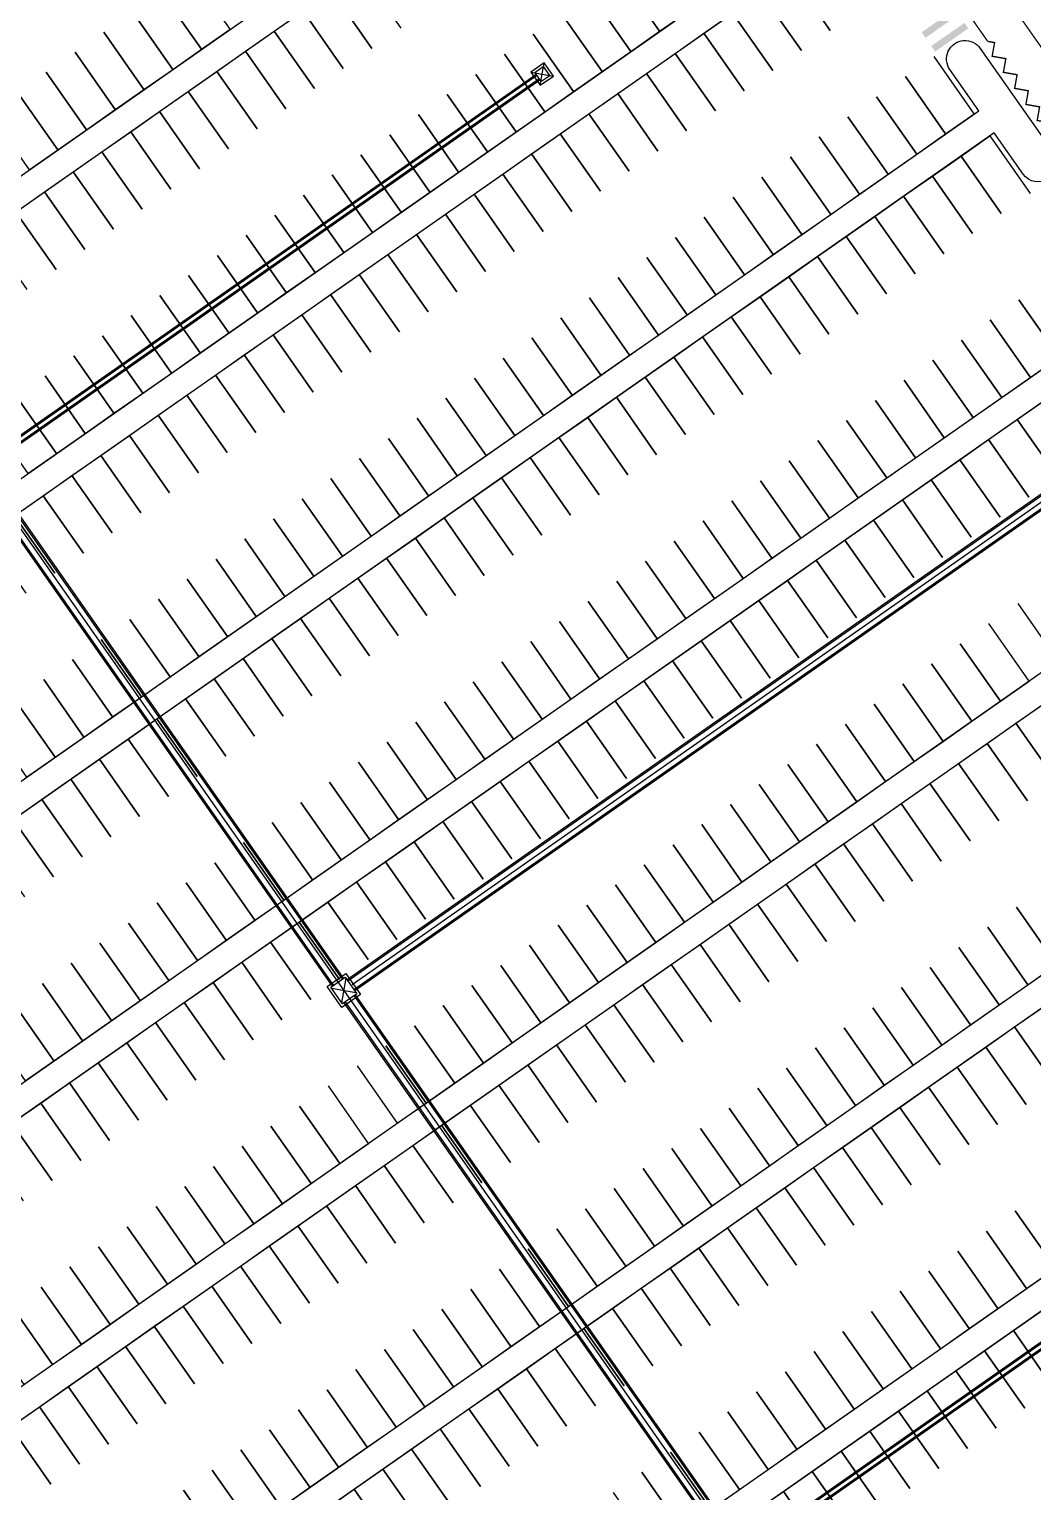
# Model space of a CAD drawing. Header units: millimetres. Extents: x 152904052 to 153933663, y 538271515 to 539240469.
# Drawn here: x 153315721 to 153390130, y 538803858 to 538912353 of the extents above; entities that cross this region are included whole.
import ezdxf

# ---------------------------------------------------------------- set-up
doc = ezdxf.new("R2010")
doc.units = ezdxf.units.MM
doc.layers.add('SCHM', color=9, linetype='Continuous')

msp = doc.modelspace()

# ---------------------------------------------------------------- linework, layer by layer
at = {"layer": 'SCHM'}
for p, q in [((153312329.6, 538880328), (153353287.2, 538909006.9)), ((153352922.6, 538909178.8), (153354593.9, 538908884.1)), ((153352922.6, 538909178.8), (153354593.9, 538908884.1)), ((153353610.9, 538908195.9), (153353905.6, 538909867.1)), ((153353610.9, 538908195.9), (153353905.6, 538909867.1)), ((153312616.4, 538879918.5), (153353574, 538908597.3)), ((153368826.9, 538799641.6), (153409784.5, 538828320.4)), ((153369113.7, 538799232), (153410071.3, 538827910.8))]:
    msp.add_line(p, q, dxfattribs=at)
at = {"layer": 'SCHM', "ltscale": 10}
for p, q in [((153312387, 538880246.1), (153353344.6, 538908924.9)), ((153312559, 538880000.4), (153353516.6, 538908679.2)), ((153368884.2, 538799559.6), (153409841.8, 538828238.5)), ((153369056.3, 538799313.9), (153410013.9, 538827992.7))]:
    msp.add_line(p, q, dxfattribs=at)
at = {"layer": 'SCHM', "ltscale": 0.3, "const_width": 100}
msp.add_lwpolyline([(153452850.5, 538806653.6, 0.41421356), (153455060.6, 538819188.2), (153367418.2, 538944354.6)], format="xyb", dxfattribs=at)
at = {"layer": 'SCHM', "ltscale": 0.0008}
for points in [[(153366166.1, 538934810.4), (153252959.3, 538855542.1), (153255095.8, 538852490.8, -0.43119505), (153254820.8, 538850617), (153253420.1, 538849636.2, -0.51048623), (153251124, 538850430.8, 0.10668087), (153246674.4, 538858456.7, -0.44618364), (153246853.5, 538859934.3), (153247760.5, 538860569.4, -0.41421356), (153249675.5, 538860231.8), (153251812.1, 538857180.4), (153365018.9, 538936448.7)], [(153251388.3, 538827791.3, -0.14256041), (153251709.2, 538840002.3, -0.16406053), (153253035.4, 538841803.3), (153254053.5, 538842516.2, -0.41467374), (153255969.7, 538842176.8), (153258106.3, 538839125.4), (153375572.7, 538921376.3), (153373436.1, 538924427.6, -1), (153375688.8, 538926005), (153381109.1, 538918264, -1), (153378856.4, 538916686.6), (153376719.9, 538919738), (153252864.1, 538833013.2), (153255000.7, 538829961.9, -0.41467374), (153254664.2, 538828045.1), (153253453, 538827197, -0.55761755), (153251304.2, 538828122, 0.55761755)]]:
    msp.add_lwpolyline(points, format="xyb", dxfattribs=at)
at = {"layer": 'SCHM', "ltscale": 0.05, "const_width": 100}
msp.add_lwpolyline([(153386799.6, 538911444.7), (153381661.5, 538918772.9)], dxfattribs=at)
at = {"layer": 'SCHM'}
for points in [[(153359483.7, 538916458.7), (153362466.3, 538912199.1), (153364596.1, 538913690.4), (153361613.5, 538917950)], [(153375115.2, 538912266.4), (153372132.6, 538916526), (153374262.4, 538918017.3), (153377245, 538913757.7)], [(153325502.1, 538915126.8), (153328484.7, 538910867.2), (153330614.5, 538912358.5), (153327631.9, 538916618.1)], [(153341133.7, 538910934.5), (153338151.1, 538915194.1), (153340280.9, 538916685.4), (153343263.5, 538912425.8)], [(153372985.4, 538910775.1), (153370002.8, 538915034.7), (153372132.6, 538916526), (153375115.2, 538912266.4)], [(153357353.9, 538914967.4), (153360336.5, 538910707.8), (153362466.3, 538912199.1), (153359483.7, 538916458.7)], [(153323372.3, 538913635.5), (153326354.9, 538909375.9), (153328484.7, 538910867.2), (153325502.1, 538915126.8)], [(153339003.9, 538909443.2), (153336021.3, 538913702.8), (153338151.1, 538915194.1), (153341133.7, 538910934.5)], [(153355224.1, 538913476.1), (153358206.7, 538909216.5), (153360336.5, 538910707.8), (153357353.9, 538914967.4)], [(153370855.6, 538909283.8), (153367873, 538913543.4), (153370002.8, 538915034.7), (153372985.4, 538910775.1)], [(153321242.5, 538912144.2), (153324225.1, 538907884.6), (153326354.9, 538909375.9), (153323372.3, 538913635.5)], [(153336874.1, 538907951.9), (153333891.5, 538912211.5), (153336021.3, 538913702.8), (153339003.9, 538909443.2)], [(153353094.3, 538911984.8), (153356076.9, 538907725.2), (153358206.7, 538909216.5), (153355224.1, 538913476.1)], [(153368725.8, 538907792.5), (153365743.2, 538912052.1), (153367873, 538913543.4), (153370855.6, 538909283.8)], [(153319112.7, 538910652.9), (153322095.3, 538906393.3), (153324225.1, 538907884.6), (153321242.5, 538912144.2)], [(153334744.3, 538906460.6), (153331761.7, 538910720.2), (153333891.5, 538912211.5), (153336874.1, 538907951.9)], [(153350964.5, 538910493.5), (153353947.1, 538906233.9), (153356076.9, 538907725.2), (153353094.3, 538911984.8)], [(153366596, 538906301.2), (153363613.4, 538910560.8), (153365743.2, 538912052.1), (153368725.8, 538907792.5)], [(153316983, 538909161.6), (153319965.5, 538904902), (153322095.3, 538906393.3), (153319112.7, 538910652.9)], [(153332614.5, 538904969.3), (153329631.9, 538909228.9), (153331761.7, 538910720.2), (153334744.3, 538906460.6)], [(153348834.7, 538909002.2), (153351817.3, 538904742.6), (153353947.1, 538906233.9), (153350964.5, 538910493.5)], [(153364466.2, 538904809.9), (153361483.6, 538909069.5), (153363613.4, 538910560.8), (153366596, 538906301.2)], [(153380686.5, 538908842.8), (153383669.1, 538904583.2), (153385798.9, 538906074.5), (153382816.3, 538910334)], [(153314853.2, 538907670.3), (153317835.8, 538903410.7), (153319965.5, 538904902), (153316983, 538909161.6)], [(153330484.7, 538903478), (153327502.1, 538907737.6), (153329631.9, 538909228.9), (153332614.5, 538904969.3)], [(153346704.9, 538907510.9), (153349687.5, 538903251.3), (153351817.3, 538904742.6), (153348834.7, 538909002.2)], [(153362336.4, 538903318.6), (153359353.8, 538907578.2), (153361483.6, 538909069.5), (153364466.2, 538904809.9)], [(153378556.7, 538907351.5), (153381539.3, 538903091.9), (153383669.1, 538904583.2), (153380686.5, 538908842.8)], [(153312723.4, 538906179), (153315706, 538901919.4), (153317835.8, 538903410.7), (153314853.2, 538907670.3)], [(153328354.9, 538901986.7), (153325372.3, 538906246.3), (153327502.1, 538907737.6), (153330484.7, 538903478)], [(153344575.1, 538906019.6), (153347557.7, 538901760), (153349687.5, 538903251.3), (153346704.9, 538907510.9)], [(153360206.7, 538901827.3), (153357224.1, 538906086.9), (153359353.8, 538907578.2), (153362336.4, 538903318.6)], [(153376426.9, 538905860.2), (153379409.5, 538901600.6), (153381539.3, 538903091.9), (153378556.7, 538907351.5)], [(153326225.1, 538900495.4), (153323242.5, 538904755), (153325372.3, 538906246.3), (153328354.9, 538901986.7)], [(153342445.3, 538904528.3), (153345427.9, 538900268.7), (153347557.7, 538901760), (153344575.1, 538906019.6)], [(153358076.9, 538900336), (153355094.3, 538904595.6), (153357224.1, 538906086.9), (153360206.7, 538901827.3)], [(153374297.1, 538904368.9), (153377279.7, 538900109.3), (153379409.5, 538901600.6), (153376426.9, 538905860.2)], [(153324095.3, 538899004.1), (153321112.7, 538903263.7), (153323242.5, 538904755), (153326225.1, 538900495.4)], [(153340315.5, 538903037), (153343298.1, 538898777.4), (153345427.9, 538900268.7), (153342445.3, 538904528.3)], [(153355947.1, 538898844.7), (153352964.5, 538903104.3), (153355094.3, 538904595.6), (153358076.9, 538900336)], [(153372167.3, 538902877.6), (153375149.9, 538898618), (153377279.7, 538900109.3), (153374297.1, 538904368.9)], [(153387798.8, 538898685.3), (153384816.2, 538902944.9), (153386946, 538904436.2), (153389928.6, 538900176.6)], [(153321965.5, 538897512.8), (153318982.9, 538901772.4), (153321112.7, 538903263.7), (153324095.3, 538899004.1)], [(153338185.7, 538901545.7), (153341168.3, 538897286.1), (153343298.1, 538898777.4), (153340315.5, 538903037)], [(153353817.3, 538897353.4), (153350834.7, 538901613), (153352964.5, 538903104.3), (153355947.1, 538898844.7)], [(153370037.5, 538901386.3), (153373020.1, 538897126.7), (153375149.9, 538898618), (153372167.3, 538902877.6)], [(153385669, 538897194), (153382686.4, 538901453.6), (153384816.2, 538902944.9), (153387798.8, 538898685.3)], [(153319835.7, 538896021.5), (153316853.1, 538900281.1), (153318982.9, 538901772.4), (153321965.5, 538897512.8)], [(153336055.9, 538900054.4), (153339038.5, 538895794.8), (153341168.3, 538897286.1), (153338185.7, 538901545.7)], [(153351687.5, 538895862.1), (153348704.9, 538900121.7), (153350834.7, 538901613), (153353817.3, 538897353.4)], [(153367907.7, 538899895), (153370890.3, 538895635.4), (153373020.1, 538897126.7), (153370037.5, 538901386.3)], [(153383539.2, 538895702.7), (153380556.6, 538899962.3), (153382686.4, 538901453.6), (153385669, 538897194)], [(153317705.9, 538894530.2), (153314723.3, 538898789.8), (153316853.1, 538900281.1), (153319835.7, 538896021.5)], [(153333926.1, 538898563.1), (153336908.7, 538894303.5), (153339038.5, 538895794.8), (153336055.9, 538900054.4)], [(153349557.7, 538894370.8), (153346575.1, 538898630.4), (153348704.9, 538900121.7), (153351687.5, 538895862.1)], [(153365777.9, 538898403.7), (153368760.5, 538894144.1), (153370890.3, 538895635.4), (153367907.7, 538899895)], [(153381409.4, 538894211.4), (153378426.8, 538898471), (153380556.6, 538899962.3), (153383539.2, 538895702.7)], [(153315576.1, 538893038.9), (153312593.5, 538897298.5), (153314723.3, 538898789.8), (153317705.9, 538894530.2)], [(153331796.3, 538897071.8), (153334778.9, 538892812.2), (153336908.7, 538894303.5), (153333926.1, 538898563.1)], [(153347427.9, 538892879.5), (153344445.3, 538897139.1), (153346575.1, 538898630.4), (153349557.7, 538894370.8)], [(153363648.1, 538896912.4), (153366630.7, 538892652.8), (153368760.5, 538894144.1), (153365777.9, 538898403.7)], [(153379279.6, 538892720.1), (153376297, 538896979.7), (153378426.8, 538898471), (153381409.4, 538894211.4)], [(153329666.6, 538895580.5), (153332649.2, 538891320.9), (153334778.9, 538892812.2), (153331796.3, 538897071.8)], [(153345298.1, 538891388.2), (153342315.5, 538895647.8), (153344445.3, 538897139.1), (153347427.9, 538892879.5)], [(153377149.8, 538891228.8), (153374167.2, 538895488.4), (153376297, 538896979.7), (153379279.6, 538892720.1)], [(153417914.9, 538896883.3), (153339287.7, 538841827.9)], [(153418488.5, 538896064.1), (153339861.3, 538841008.7)], [(153361518.3, 538895421.1), (153364500.9, 538891161.5), (153366630.7, 538892652.8), (153363648.1, 538896912.4)], [(153327536.8, 538894089.2), (153330519.4, 538889829.6), (153332649.2, 538891320.9), (153329666.6, 538895580.5)], [(153343168.3, 538889896.9), (153340185.7, 538894156.5), (153342315.5, 538895647.8), (153345298.1, 538891388.2)], [(153359388.5, 538893929.8), (153362371.1, 538889670.2), (153364500.9, 538891161.5), (153361518.3, 538895421.1)], [(153375020, 538889737.5), (153372037.5, 538893997.1), (153374167.2, 538895488.4), (153377149.8, 538891228.8)], [(153325407, 538892597.9), (153328389.6, 538888338.3), (153330519.4, 538889829.6), (153327536.8, 538894089.2)], [(153341038.5, 538888405.6), (153338055.9, 538892665.2), (153340185.7, 538894156.5), (153343168.3, 538889896.9)], [(153357258.7, 538892438.5), (153360241.3, 538888178.9), (153362371.1, 538889670.2), (153359388.5, 538893929.8)], [(153372890.3, 538888246.2), (153369907.7, 538892505.8), (153372037.5, 538893997.1), (153375020, 538889737.5)], [(153389110.5, 538892279.1), (153392093.1, 538888019.5), (153394222.9, 538889510.8), (153391240.3, 538893770.4)], [(153323277.2, 538891106.6), (153326259.8, 538886847), (153328389.6, 538888338.3), (153325407, 538892597.9)], [(153338908.7, 538886914.3), (153335926.1, 538891173.9), (153338055.9, 538892665.2), (153341038.5, 538888405.6)], [(153355128.9, 538890947.2), (153358111.5, 538886687.6), (153360241.3, 538888178.9), (153357258.7, 538892438.5)], [(153370760.5, 538886754.9), (153367777.9, 538891014.5), (153369907.7, 538892505.8), (153372890.3, 538888246.2)], [(153386980.7, 538890787.8), (153389963.3, 538886528.2), (153392093.1, 538888019.5), (153389110.5, 538892279.1)], [(153321147.4, 538889615.3), (153324130, 538885355.7), (153326259.8, 538886847), (153323277.2, 538891106.6)], [(153336778.9, 538885423), (153333796.3, 538889682.6), (153335926.1, 538891173.9), (153338908.7, 538886914.3)], [(153352999.1, 538889455.9), (153355981.7, 538885196.3), (153358111.5, 538886687.6), (153355128.9, 538890947.2)], [(153368630.7, 538885263.6), (153365648.1, 538889523.2), (153367777.9, 538891014.5), (153370760.5, 538886754.9)], [(153384850.9, 538889296.5), (153387833.5, 538885036.9), (153389963.3, 538886528.2), (153386980.7, 538890787.8)], [(153319017.6, 538888124), (153322000.2, 538883864.4), (153324130, 538885355.7), (153321147.4, 538889615.3)], [(153334649.1, 538883931.7), (153331666.5, 538888191.3), (153333796.3, 538889682.6), (153336778.9, 538885423)], [(153350869.3, 538887964.6), (153353851.9, 538883705), (153355981.7, 538885196.3), (153352999.1, 538889455.9)], [(153366500.9, 538883772.3), (153363518.3, 538888031.9), (153365648.1, 538889523.2), (153368630.7, 538885263.6)], [(153382721.1, 538887805.2), (153385703.7, 538883545.6), (153387833.5, 538885036.9), (153384850.9, 538889296.5)], [(153316887.8, 538886632.7), (153319870.4, 538882373.1), (153322000.2, 538883864.4), (153319017.6, 538888124)], [(153332519.3, 538882440.4), (153329536.7, 538886700), (153331666.5, 538888191.3), (153334649.1, 538883931.7)], [(153348739.5, 538886473.3), (153351722.1, 538882213.7), (153353851.9, 538883705), (153350869.3, 538887964.6)], [(153364371.1, 538882281), (153361388.5, 538886540.6), (153363518.3, 538888031.9), (153366500.9, 538883772.3)], [(153380591.3, 538886313.9), (153383573.9, 538882054.3), (153385703.7, 538883545.6), (153382721.1, 538887805.2)], [(153314758, 538885141.4), (153317740.6, 538880881.8), (153319870.4, 538882373.1), (153316887.8, 538886632.7)], [(153330389.5, 538880949.1), (153327406.9, 538885208.7), (153329536.7, 538886700), (153332519.3, 538882440.4)], [(153346609.7, 538884982), (153349592.3, 538880722.4), (153351722.1, 538882213.7), (153348739.5, 538886473.3)], [(153362241.3, 538880789.7), (153359258.7, 538885049.3), (153361388.5, 538886540.6), (153364371.1, 538882281)], [(153378461.5, 538884822.6), (153381444.1, 538880563), (153383573.9, 538882054.3), (153380591.3, 538886313.9)], [(153312628.2, 538883650.1), (153315610.8, 538879390.5), (153317740.6, 538880881.8), (153314758, 538885141.4)], [(153328259.7, 538879457.8), (153325277.1, 538883717.4), (153327406.9, 538885208.7), (153330389.5, 538880949.1)], [(153360111.5, 538879298.4), (153357128.9, 538883558), (153359258.7, 538885049.3), (153362241.3, 538880789.7)], [(153344480, 538883490.7), (153347462.5, 538879231.1), (153349592.3, 538880722.4), (153346609.7, 538884982)], [(153376331.7, 538883331.3), (153379314.3, 538879071.7), (153381444.1, 538880563), (153378461.5, 538884822.6)], [(153391963.2, 538879139), (153388980.6, 538883398.6), (153391110.4, 538884889.9), (153394093, 538880630.3)], [(153326129.9, 538877966.5), (153323147.3, 538882226.1), (153325277.1, 538883717.4), (153328259.7, 538879457.8)], [(153342350.2, 538881999.4), (153345332.8, 538877739.8), (153347462.5, 538879231.1), (153344480, 538883490.7)], [(153357981.7, 538877807.1), (153354999.1, 538882066.7), (153357128.9, 538883558), (153360111.5, 538879298.4)], [(153374201.9, 538881840), (153377184.5, 538877580.4), (153379314.3, 538879071.7), (153376331.7, 538883331.3)], [(153389833.4, 538877647.7), (153386850.8, 538881907.3), (153388980.6, 538883398.6), (153391963.2, 538879139)], [(153324000.1, 538876475.2), (153321017.5, 538880734.8), (153323147.3, 538882226.1), (153326129.9, 538877966.5)], [(153340220.4, 538880508.1), (153343203, 538876248.5), (153345332.8, 538877739.8), (153342350.2, 538881999.4)], [(153355851.9, 538876315.8), (153352869.3, 538880575.4), (153354999.1, 538882066.7), (153357981.7, 538877807.1)], [(153372072.1, 538880348.7), (153375054.7, 538876089.1), (153377184.5, 538877580.4), (153374201.9, 538881840)], [(153387703.6, 538876156.4), (153384721.1, 538880416), (153386850.8, 538881907.3), (153389833.4, 538877647.7)], [(153321870.3, 538874983.9), (153318887.7, 538879243.5), (153321017.5, 538880734.8), (153324000.1, 538876475.2)], [(153339029.6, 538841952.4), (153312645.1, 538879633.4)], [(153338090.6, 538879016.8), (153341073.2, 538874757.2), (153343203, 538876248.5), (153340220.4, 538880508.1)], [(153353722.1, 538874824.5), (153350739.5, 538879084.1), (153352869.3, 538880575.4), (153355851.9, 538876315.8)], [(153369942.3, 538878857.4), (153372924.9, 538874597.8), (153375054.7, 538876089.1), (153372072.1, 538880348.7)], [(153385573.9, 538874665.1), (153382591.3, 538878924.7), (153384721.1, 538880416), (153387703.6, 538876156.4)], [(153338194.1, 538841367.3), (153311809.6, 538879048.3)], [(153319740.5, 538873492.6), (153316757.9, 538877752.2), (153318887.7, 538879243.5), (153321870.3, 538874983.9)], [(153335960.8, 538877525.5), (153338943.4, 538873265.9), (153341073.2, 538874757.2), (153338090.6, 538879016.8)], [(153351592.3, 538873333.2), (153348609.7, 538877592.8), (153350739.5, 538879084.1), (153353722.1, 538874824.5)], [(153367812.5, 538877366.1), (153370795.1, 538873106.5), (153372924.9, 538874597.8), (153369942.3, 538878857.4)], [(153383444.1, 538873173.8), (153380461.5, 538877433.4), (153382591.3, 538878924.7), (153385573.9, 538874665.1)], [(153317610.7, 538872001.3), (153314628.1, 538876260.9), (153316757.9, 538877752.2), (153319740.5, 538873492.6)], [(153333831, 538876034.2), (153336813.6, 538871774.6), (153338943.4, 538873265.9), (153335960.8, 538877525.5)], [(153349462.5, 538871841.9), (153346479.9, 538876101.5), (153348609.7, 538877592.8), (153351592.3, 538873333.2)], [(153381314.3, 538871682.5), (153378331.7, 538875942.1), (153380461.5, 538877433.4), (153383444.1, 538873173.8)], [(153365682.7, 538875874.8), (153368665.3, 538871615.2), (153370795.1, 538873106.5), (153367812.5, 538877366.1)], [(153315480.9, 538870510), (153312498.4, 538874769.6), (153314628.1, 538876260.9), (153317610.7, 538872001.3)], [(153331701.2, 538874542.9), (153334683.8, 538870283.3), (153336813.6, 538871774.6), (153333831, 538876034.2)], [(153347332.7, 538870350.6), (153344350.1, 538874610.2), (153346479.9, 538876101.5), (153349462.5, 538871841.9)], [(153363552.9, 538874383.5), (153366535.5, 538870123.9), (153368665.3, 538871615.2), (153365682.7, 538875874.8)], [(153379184.5, 538870191.2), (153376201.9, 538874450.8), (153378331.7, 538875942.1), (153381314.3, 538871682.5)], [(153329571.4, 538873051.6), (153332554, 538868792), (153334683.8, 538870283.3), (153331701.2, 538874542.9)], [(153345202.9, 538868859.3), (153342220.3, 538873118.9), (153344350.1, 538874610.2), (153347332.7, 538870350.6)], [(153361423.1, 538872892.2), (153364405.7, 538868632.6), (153366535.5, 538870123.9), (153363552.9, 538874383.5)], [(153377054.7, 538868699.9), (153374072.1, 538872959.5), (153376201.9, 538874450.8), (153379184.5, 538870191.2)], [(153343073.1, 538867368), (153340090.5, 538871627.6), (153342220.3, 538873118.9), (153345202.9, 538868859.3)], [(153327441.6, 538871560.3), (153330424.2, 538867300.7), (153332554, 538868792), (153329571.4, 538873051.6)], [(153359293.3, 538871400.9), (153362275.9, 538867141.3), (153364405.7, 538868632.6), (153361423.1, 538872892.2)], [(153374924.9, 538867208.6), (153371942.3, 538871468.2), (153374072.1, 538872959.5), (153377054.7, 538868699.9)], [(153325311.8, 538870069), (153328294.4, 538865809.4), (153330424.2, 538867300.7), (153327441.6, 538871560.3)], [(153340943.3, 538865876.7), (153337960.7, 538870136.3), (153340090.5, 538871627.6), (153343073.1, 538867368)], [(153357163.6, 538869909.6), (153360146.2, 538865650), (153362275.9, 538867141.3), (153359293.3, 538871400.9)], [(153372795.1, 538865717.3), (153369812.5, 538869976.9), (153371942.3, 538871468.2), (153374924.9, 538867208.6)], [(153389015.3, 538869750.2), (153391997.9, 538865490.6), (153394127.7, 538866981.9), (153391145.1, 538871241.5)], [(153323182, 538868577.7), (153326164.6, 538864318.1), (153328294.4, 538865809.4), (153325311.8, 538870069)], [(153338813.5, 538864385.4), (153335830.9, 538868645), (153337960.7, 538870136.3), (153340943.3, 538865876.7)], [(153355033.8, 538868418.3), (153358016.4, 538864158.7), (153360146.2, 538865650), (153357163.6, 538869909.6)], [(153370665.3, 538864226), (153367682.7, 538868485.6), (153369812.5, 538869976.9), (153372795.1, 538865717.3)], [(153321052.2, 538867086.4), (153324034.8, 538862826.8), (153326164.6, 538864318.1), (153323182, 538868577.7)], [(153336683.7, 538862894.1), (153333701.1, 538867153.7), (153335830.9, 538868645), (153338813.5, 538864385.4)], [(153352904, 538866927), (153355886.6, 538862667.4), (153358016.4, 538864158.7), (153355033.8, 538868418.3)], [(153368535.5, 538862734.7), (153365552.9, 538866994.3), (153367682.7, 538868485.6), (153370665.3, 538864226)], [(153384755.7, 538866767.6), (153387738.3, 538862508), (153389868.1, 538863999.3), (153386885.5, 538868258.9)], [(153318922.4, 538865595.1), (153321905, 538861335.5), (153324034.8, 538862826.8), (153321052.2, 538867086.4)], [(153334553.9, 538861402.8), (153331571.3, 538865662.4), (153333701.1, 538867153.7), (153336683.7, 538862894.1)], [(153350774.2, 538865435.7), (153353756.8, 538861176.1), (153355886.6, 538862667.4), (153352904, 538866927)], [(153366405.7, 538861243.4), (153363423.1, 538865503), (153365552.9, 538866994.3), (153368535.5, 538862734.7)], [(153382625.9, 538865276.3), (153385608.5, 538861016.7), (153387738.3, 538862508), (153384755.7, 538866767.6)], [(153316792.6, 538864103.8), (153319775.2, 538859844.2), (153321905, 538861335.5), (153318922.4, 538865595.1)], [(153332424.1, 538859911.5), (153329441.5, 538864171.1), (153331571.3, 538865662.4), (153334553.9, 538861402.8)], [(153364275.9, 538859752.1), (153361293.3, 538864011.7), (153363423.1, 538865503), (153366405.7, 538861243.4)], [(153348644.4, 538863944.4), (153351627, 538859684.8), (153353756.8, 538861176.1), (153350774.2, 538865435.7)], [(153380496.1, 538863785), (153383478.7, 538859525.4), (153385608.5, 538861016.7), (153382625.9, 538865276.3)], [(153314662.8, 538862612.5), (153317645.4, 538858352.9), (153319775.2, 538859844.2), (153316792.6, 538864103.8)], [(153330294.3, 538858420.2), (153327311.7, 538862679.8), (153329441.5, 538864171.1), (153332424.1, 538859911.5)], [(153346514.6, 538862453.1), (153349497.2, 538858193.5), (153351627, 538859684.8), (153348644.4, 538863944.4)], [(153362146.1, 538858260.8), (153359163.5, 538862520.4), (153361293.3, 538864011.7), (153364275.9, 538859752.1)], [(153378366.3, 538862293.7), (153381348.9, 538858034.1), (153383478.7, 538859525.4), (153380496.1, 538863785)], [(153312533, 538861121.2), (153315515.6, 538856861.6), (153317645.4, 538858352.9), (153314662.8, 538862612.5)], [(153328164.6, 538856928.9), (153325182, 538861188.5), (153327311.7, 538862679.8), (153330294.3, 538858420.2)], [(153344384.8, 538860961.8), (153347367.4, 538856702.2), (153349497.2, 538858193.5), (153346514.6, 538862453.1)], [(153360016.3, 538856769.5), (153357033.7, 538861029.1), (153359163.5, 538862520.4), (153362146.1, 538858260.8)], [(153376236.5, 538860802.4), (153379219.1, 538856542.8), (153381348.9, 538858034.1), (153378366.3, 538862293.7)], [(153391868.1, 538856610.1), (153388885.5, 538860869.7), (153391015.3, 538862361), (153393997.9, 538858101.4)], [(153326034.8, 538855437.6), (153323052.2, 538859697.2), (153325182, 538861188.5), (153328164.6, 538856928.9)], [(153342255, 538859470.5), (153345237.6, 538855210.9), (153347367.4, 538856702.2), (153344384.8, 538860961.8)], [(153357886.5, 538855278.2), (153354903.9, 538859537.8), (153357033.7, 538861029.1), (153360016.3, 538856769.5)], [(153374106.7, 538859311.1), (153377089.3, 538855051.5), (153379219.1, 538856542.8), (153376236.5, 538860802.4)], [(153389738.3, 538855118.8), (153386755.7, 538859378.4), (153388885.5, 538860869.7), (153391868.1, 538856610.1)], [(153323905, 538853946.3), (153320922.4, 538858205.9), (153323052.2, 538859697.2), (153326034.8, 538855437.6)], [(153340125.2, 538857979.2), (153343107.8, 538853719.6), (153345237.6, 538855210.9), (153342255, 538859470.5)], [(153355756.7, 538853786.9), (153352774.1, 538858046.5), (153354903.9, 538859537.8), (153357886.5, 538855278.2)], [(153371977, 538857819.8), (153374959.5, 538853560.2), (153377089.3, 538855051.5), (153374106.7, 538859311.1)], [(153387608.5, 538853627.5), (153384625.9, 538857887.1), (153386755.7, 538859378.4), (153389738.3, 538855118.8)], [(153321775.2, 538852455), (153318792.6, 538856714.6), (153320922.4, 538858205.9), (153323905, 538853946.3)], [(153337995.4, 538856487.9), (153340978, 538852228.3), (153343107.8, 538853719.6), (153340125.2, 538857979.2)], [(153353626.9, 538852295.6), (153350644.3, 538856555.2), (153352774.1, 538858046.5), (153355756.7, 538853786.9)], [(153385478.7, 538852136.2), (153382496.1, 538856395.8), (153384625.9, 538857887.1), (153387608.5, 538853627.5)], [(153369847.2, 538856328.5), (153372829.8, 538852068.9), (153374959.5, 538853560.2), (153371977, 538857819.8)], [(153319645.4, 538850963.7), (153316662.8, 538855223.3), (153318792.6, 538856714.6), (153321775.2, 538852455)], [(153335865.6, 538854996.6), (153338848.2, 538850737), (153340978, 538852228.3), (153337995.4, 538856487.9)], [(153351497.1, 538850804.3), (153348514.5, 538855063.9), (153350644.3, 538856555.2), (153353626.9, 538852295.6)], [(153367717.4, 538854837.2), (153370700, 538850577.6), (153372829.8, 538852068.9), (153369847.2, 538856328.5)], [(153383348.9, 538850644.9), (153380366.3, 538854904.5), (153382496.1, 538856395.8), (153385478.7, 538852136.2)], [(153317515.6, 538849472.4), (153314533, 538853732), (153316662.8, 538855223.3), (153319645.4, 538850963.7)], [(153333735.8, 538853505.3), (153336718.4, 538849245.7), (153338848.2, 538850737), (153335865.6, 538854996.6)], [(153349367.3, 538849313), (153346384.7, 538853572.6), (153348514.5, 538855063.9), (153351497.1, 538850804.3)], [(153365587.6, 538853345.9), (153368570.2, 538849086.3), (153370700, 538850577.6), (153367717.4, 538854837.2)], [(153381219.1, 538849153.6), (153378236.5, 538853413.2), (153380366.3, 538854904.5), (153383348.9, 538850644.9)], [(153315385.8, 538847981.1), (153312403.2, 538852240.7), (153314533, 538853732), (153317515.6, 538849472.4)], [(153347237.5, 538847821.7), (153344254.9, 538852081.3), (153346384.7, 538853572.6), (153349367.3, 538849313)], [(153331606, 538852014), (153334588.6, 538847754.4), (153336718.4, 538849245.7), (153333735.8, 538853505.3)], [(153363457.8, 538851854.6), (153366440.4, 538847595), (153368570.2, 538849086.3), (153365587.6, 538853345.9)], [(153379089.3, 538847662.3), (153376106.7, 538851921.9), (153378236.5, 538853413.2), (153381219.1, 538849153.6)], [(153329476.2, 538850522.7), (153332458.8, 538846263.1), (153334588.6, 538847754.4), (153331606, 538852014)], [(153345107.7, 538846330.4), (153342125.1, 538850590), (153344254.9, 538852081.3), (153347237.5, 538847821.7)], [(153361328, 538850363.3), (153364310.6, 538846103.7), (153366440.4, 538847595), (153363457.8, 538851854.6)], [(153376959.5, 538846171), (153373976.9, 538850430.6), (153376106.7, 538851921.9), (153379089.3, 538847662.3)], [(153327346.4, 538849031.4), (153330329, 538844771.8), (153332458.8, 538846263.1), (153329476.2, 538850522.7)], [(153342977.9, 538844839.1), (153339995.4, 538849098.7), (153342125.1, 538850590), (153345107.7, 538846330.4)], [(153359198.2, 538848872), (153362180.8, 538844612.4), (153364310.6, 538846103.7), (153361328, 538850363.3)], [(153374829.7, 538844679.7), (153371847.1, 538848939.3), (153373976.9, 538850430.6), (153376959.5, 538846171)], [(153325216.6, 538847540.1), (153328199.2, 538843280.5), (153330329, 538844771.8), (153327346.4, 538849031.4)], [(153340848.2, 538843347.8), (153337865.6, 538847607.4), (153339995.4, 538849098.7), (153342977.9, 538844839.1)], [(153357068.4, 538847380.7), (153360051, 538843121.1), (153362180.8, 538844612.4), (153359198.2, 538848872)], [(153372699.9, 538843188.4), (153369717.3, 538847448), (153371847.1, 538848939.3), (153374829.7, 538844679.7)], [(153388920.1, 538847221.3), (153391902.7, 538842961.7), (153394032.5, 538844453), (153391049.9, 538848712.6)], [(153323086.8, 538846048.8), (153326069.4, 538841789.2), (153328199.2, 538843280.5), (153325216.6, 538847540.1)], [(153338718.4, 538841856.5), (153335735.8, 538846116.1), (153337865.6, 538847607.4), (153340848.2, 538843347.8)], [(153354938.6, 538845889.4), (153357921.2, 538841629.8), (153360051, 538843121.1), (153357068.4, 538847380.7)], [(153370570.1, 538841697.1), (153367587.5, 538845956.7), (153369717.3, 538847448), (153372699.9, 538843188.4)], [(153386790.3, 538845730), (153389772.9, 538841470.4), (153391902.7, 538842961.7), (153388920.1, 538847221.3)], [(153320957, 538844557.5), (153323939.6, 538840297.9), (153326069.4, 538841789.2), (153323086.8, 538846048.8)], [(153336588.6, 538840365.2), (153333606, 538844624.8), (153335735.8, 538846116.1), (153338718.4, 538841856.5)], [(153368440.3, 538840205.8), (153365457.7, 538844465.4), (153367587.5, 538845956.7), (153370570.1, 538841697.1)], [(153352808.8, 538844398.1), (153355791.4, 538840138.5), (153357921.2, 538841629.8), (153354938.6, 538845889.4)], [(153384660.6, 538844238.7), (153387643.1, 538839979.1), (153389772.9, 538841470.4), (153386790.3, 538845730)], [(153318827.2, 538843066.2), (153321809.8, 538838806.6), (153323939.6, 538840297.9), (153320957, 538844557.5)], [(153334458.8, 538838873.9), (153331476.2, 538843133.5), (153333606, 538844624.8), (153336588.6, 538840365.2)], [(153350679, 538842906.8), (153353661.6, 538838647.2), (153355791.4, 538840138.5), (153352808.8, 538844398.1)], [(153366310.5, 538838714.5), (153363327.9, 538842974.1), (153365457.7, 538844465.4), (153368440.3, 538840205.8)], [(153382530.8, 538842747.4), (153385513.4, 538838487.8), (153387643.1, 538839979.1), (153384660.6, 538844238.7)], [(153316697.4, 538841574.9), (153319680, 538837315.3), (153321809.8, 538838806.6), (153318827.2, 538843066.2)], [(153332329, 538837382.6), (153329346.4, 538841642.2), (153331476.2, 538843133.5), (153334458.8, 538838873.9)], [(153348549.2, 538841415.5), (153351531.8, 538837155.9), (153353661.6, 538838647.2), (153350679, 538842906.8)], [(153364180.7, 538837223.2), (153361198.1, 538841482.8), (153363327.9, 538842974.1), (153366310.5, 538838714.5)], [(153380401, 538841256.1), (153383383.6, 538836996.5), (153385513.4, 538838487.8), (153382530.8, 538842747.4)], [(153330199.2, 538835891.3), (153327216.6, 538840150.9), (153329346.4, 538841642.2), (153332329, 538837382.6)], [(153339201.7, 538841950.8), (153338882.4, 538840140.2)], [(153314567.6, 538840083.6), (153317550.2, 538835824), (153319680, 538837315.3), (153316697.4, 538841574.9)], [(153338136.8, 538841205.1), (153339947.3, 538840885.9)], [(153339890, 538840723.6), (153368568.8, 538799766)], [(153346419.4, 538839924.2), (153349402, 538835664.6), (153351531.8, 538837155.9), (153348549.2, 538841415.5)], [(153362050.9, 538835731.9), (153359068.3, 538839991.5), (153361198.1, 538841482.8), (153364180.7, 538837223.2)], [(153378271.2, 538839764.8), (153381253.8, 538835505.2), (153383383.6, 538836996.5), (153380401, 538841256.1)], [(153312437.9, 538838592.3), (153315420.4, 538834332.7), (153317550.2, 538835824), (153314567.6, 538840083.6)], [(153328069.4, 538834400), (153325086.8, 538838659.6), (153327216.6, 538840150.9), (153330199.2, 538835891.3)], [(153339054.4, 538840138.6), (153367733.3, 538799181)], [(153344289.6, 538838432.9), (153347272.2, 538834173.3), (153349402, 538835664.6), (153346419.4, 538839924.2)], [(153359921.1, 538834240.6), (153356938.5, 538838500.2), (153359068.3, 538839991.5), (153362050.9, 538835731.9)], [(153376141.4, 538838273.5), (153379124, 538834013.9), (153381253.8, 538835505.2), (153378271.2, 538839764.8)], [(153391772.9, 538834081.2), (153388790.3, 538838340.8), (153390920.1, 538839832.1), (153393902.7, 538835572.5)], [(153325939.6, 538832908.7), (153322957, 538837168.3), (153325086.8, 538838659.6), (153328069.4, 538834400)], [(153342159.8, 538836941.6), (153345142.4, 538832682), (153347272.2, 538834173.3), (153344289.6, 538838432.9)], [(153357791.3, 538832749.3), (153354808.7, 538837008.9), (153356938.5, 538838500.2), (153359921.1, 538834240.6)], [(153374011.6, 538836782.2), (153376994.2, 538832522.6), (153379124, 538834013.9), (153376141.4, 538838273.5)], [(153389643.1, 538832589.9), (153386660.5, 538836849.5), (153388790.3, 538838340.8), (153391772.9, 538834081.2)], [(153323809.8, 538831417.4), (153320827.2, 538835677), (153322957, 538837168.3), (153325939.6, 538832908.7)], [(153340030, 538835450.3), (153343012.6, 538831190.7), (153345142.4, 538832682), (153342159.8, 538836941.6)], [(153355661.5, 538831258), (153352679, 538835517.6), (153354808.7, 538837008.9), (153357791.3, 538832749.3)], [(153371881.8, 538835290.9), (153374864.4, 538831031.3), (153376994.2, 538832522.6), (153374011.6, 538836782.2)], [(153387513.3, 538831098.6), (153384530.7, 538835358.2), (153386660.5, 538836849.5), (153389643.1, 538832589.9)], [(153321680, 538829926.1), (153318697.4, 538834185.7), (153320827.2, 538835677), (153323809.8, 538831417.4)], [(153353531.8, 538829766.7), (153350549.2, 538834026.3), (153352679, 538835517.6), (153355661.5, 538831258)], [(153369752, 538833799.6), (153372734.6, 538829540), (153374864.4, 538831031.3), (153371881.8, 538835290.9)], [(153385383.5, 538829607.3), (153382400.9, 538833866.9), (153384530.7, 538835358.2), (153387513.3, 538831098.6)], [(153319550.2, 538828434.8), (153316567.6, 538832694.4), (153318697.4, 538834185.7), (153321680, 538829926.1)], [(153351402, 538828275.4), (153348419.4, 538832535), (153350549.2, 538834026.3), (153353531.8, 538829766.7)], [(153335770.4, 538832467.7), (153338753, 538828208.1), (153340882.8, 538829699.4), (153337900.2, 538833959)], [(153367622.2, 538832308.3), (153370604.8, 538828048.7), (153372734.6, 538829540), (153369752, 538833799.6)], [(153383253.7, 538828116), (153380271.1, 538832375.6), (153382400.9, 538833866.9), (153385383.5, 538829607.3)], [(153317420.4, 538826943.5), (153314437.8, 538831203.1), (153316567.6, 538832694.4), (153319550.2, 538828434.8)], [(153333640.6, 538830976.4), (153336623.2, 538826716.8), (153338753, 538828208.1), (153335770.4, 538832467.7)], [(153349272.2, 538826784.1), (153346289.6, 538831043.7), (153348419.4, 538832535), (153351402, 538828275.4)], [(153365492.4, 538830817), (153368475, 538826557.4), (153370604.8, 538828048.7), (153367622.2, 538832308.3)], [(153381123.9, 538826624.7), (153378141.3, 538830884.3), (153380271.1, 538832375.6), (153383253.7, 538828116)], [(153315290.6, 538825452.2), (153312308, 538829711.8), (153314437.8, 538831203.1), (153317420.4, 538826943.5)], [(153331510.8, 538829485.1), (153334493.4, 538825225.5), (153336623.2, 538826716.8), (153333640.6, 538830976.4)], [(153347142.4, 538825292.8), (153344159.8, 538829552.4), (153346289.6, 538831043.7), (153349272.2, 538826784.1)], [(153363362.6, 538829325.7), (153366345.2, 538825066.1), (153368475, 538826557.4), (153365492.4, 538830817)], [(153378994.1, 538825133.4), (153376011.5, 538829393), (153378141.3, 538830884.3), (153381123.9, 538826624.7)], [(153329381, 538827993.8), (153332363.6, 538823734.2), (153334493.4, 538825225.5), (153331510.8, 538829485.1)], [(153345012.6, 538823801.5), (153342030, 538828061.1), (153344159.8, 538829552.4), (153347142.4, 538825292.8)], [(153361232.8, 538827834.4), (153364215.4, 538823574.8), (153366345.2, 538825066.1), (153363362.6, 538829325.7)], [(153376864.3, 538823642.1), (153373881.7, 538827901.7), (153376011.5, 538829393), (153378994.1, 538825133.4)], [(153327251.2, 538826502.5), (153330233.8, 538822242.9), (153332363.6, 538823734.2), (153329381, 538827993.8)], [(153342882.8, 538822310.2), (153339900.2, 538826569.8), (153342030, 538828061.1), (153345012.6, 538823801.5)], [(153359103, 538826343.1), (153362085.6, 538822083.5), (153364215.4, 538823574.8), (153361232.8, 538827834.4)], [(153374734.5, 538822150.8), (153371751.9, 538826410.4), (153373881.7, 538827901.7), (153376864.3, 538823642.1)], [(153325121.5, 538825011.2), (153328104.1, 538820751.6), (153330233.8, 538822242.9), (153327251.2, 538826502.5)], [(153340753, 538820818.9), (153337770.4, 538825078.5), (153339900.2, 538826569.8), (153342882.8, 538822310.2)], [(153356973.2, 538824851.8), (153359955.8, 538820592.2), (153362085.6, 538822083.5), (153359103, 538826343.1)], [(153372604.7, 538820659.5), (153369622.1, 538824919.1), (153371751.9, 538826410.4), (153374734.5, 538822150.8)], [(153388825, 538824692.4), (153391807.6, 538820432.8), (153393937.4, 538821924.1), (153390954.8, 538826183.7)], [(153322991.7, 538823519.9), (153325974.3, 538819260.3), (153328104.1, 538820751.6), (153325121.5, 538825011.2)], [(153338623.2, 538819327.6), (153335640.6, 538823587.2), (153337770.4, 538825078.5), (153340753, 538820818.9)], [(153354843.4, 538823360.5), (153357826, 538819100.9), (153359955.8, 538820592.2), (153356973.2, 538824851.8)], [(153370474.9, 538819168.2), (153367492.3, 538823427.8), (153369622.1, 538824919.1), (153372604.7, 538820659.5)], [(153386695.2, 538823201.1), (153389677.8, 538818941.5), (153391807.6, 538820432.8), (153388825, 538824692.4)], [(153320861.9, 538822028.6), (153323844.5, 538817769), (153325974.3, 538819260.3), (153322991.7, 538823519.9)], [(153336493.4, 538817836.3), (153333510.8, 538822095.9), (153335640.6, 538823587.2), (153338623.2, 538819327.6)], [(153352713.6, 538821869.2), (153355696.2, 538817609.6), (153357826, 538819100.9), (153354843.4, 538823360.5)], [(153368345.2, 538817676.9), (153365362.6, 538821936.5), (153367492.3, 538823427.8), (153370474.9, 538819168.2)], [(153384565.4, 538821709.8), (153387548, 538817450.2), (153389677.8, 538818941.5), (153386695.2, 538823201.1)], [(153334363.6, 538816345), (153331381, 538820604.6), (153333510.8, 538822095.9), (153336493.4, 538817836.3)], [(153318732.1, 538820537.3), (153321714.7, 538816277.7), (153323844.5, 538817769), (153320861.9, 538822028.6)], [(153350583.8, 538820377.9), (153353566.4, 538816118.3), (153355696.2, 538817609.6), (153352713.6, 538821869.2)], [(153366215.4, 538816185.6), (153363232.8, 538820445.2), (153365362.6, 538821936.5), (153368345.2, 538817676.9)], [(153382435.6, 538820218.5), (153385418.2, 538815958.9), (153387548, 538817450.2), (153384565.4, 538821709.8)], [(153316602.3, 538819046), (153319584.9, 538814786.4), (153321714.7, 538816277.7), (153318732.1, 538820537.3)], [(153332233.8, 538814853.7), (153329251.2, 538819113.3), (153331381, 538820604.6), (153334363.6, 538816345)], [(153348454, 538818886.6), (153351436.6, 538814627), (153353566.4, 538816118.3), (153350583.8, 538820377.9)], [(153364085.6, 538814694.3), (153361103, 538818953.9), (153363232.8, 538820445.2), (153366215.4, 538816185.6)], [(153380305.8, 538818727.2), (153383288.4, 538814467.6), (153385418.2, 538815958.9), (153382435.6, 538820218.5)], [(153314472.5, 538817554.7), (153317455.1, 538813295.1), (153319584.9, 538814786.4), (153316602.3, 538819046)], [(153330104, 538813362.4), (153327121.4, 538817622), (153329251.2, 538819113.3), (153332233.8, 538814853.7)], [(153346324.2, 538817395.3), (153349306.8, 538813135.7), (153351436.6, 538814627), (153348454, 538818886.6)], [(153361955.8, 538813203), (153358973.2, 538817462.6), (153361103, 538818953.9), (153364085.6, 538814694.3)], [(153378176, 538817235.9), (153381158.6, 538812976.3), (153383288.4, 538814467.6), (153380305.8, 538818727.2)], [(153312342.7, 538816063.4), (153315325.3, 538811803.8), (153317455.1, 538813295.1), (153314472.5, 538817554.7)], [(153327974.2, 538811871.1), (153324991.6, 538816130.7), (153327121.4, 538817622), (153330104, 538813362.4)], [(153344194.4, 538815904), (153347177, 538811644.4), (153349306.8, 538813135.7), (153346324.2, 538817395.3)], [(153359826, 538811711.7), (153356843.4, 538815971.3), (153358973.2, 538817462.6), (153361955.8, 538813203)], [(153376046.2, 538815744.6), (153379028.8, 538811485), (153381158.6, 538812976.3), (153378176, 538817235.9)], [(153391677.7, 538811552.3), (153388695.1, 538815811.9), (153390824.9, 538817303.2), (153393807.5, 538813043.6)], [(153325844.4, 538810379.8), (153322861.8, 538814639.4), (153324991.6, 538816130.7), (153327974.2, 538811871.1)], [(153342064.6, 538814412.7), (153345047.2, 538810153.1), (153347177, 538811644.4), (153344194.4, 538815904)], [(153357696.2, 538810220.4), (153354713.6, 538814480), (153356843.4, 538815971.3), (153359826, 538811711.7)], [(153373916.4, 538814253.3), (153376899, 538809993.7), (153379028.8, 538811485), (153376046.2, 538815744.6)], [(153389547.9, 538810061), (153386565.3, 538814320.6), (153388695.1, 538815811.9), (153391677.7, 538811552.3)], [(153323714.6, 538808888.5), (153320732, 538813148.1), (153322861.8, 538814639.4), (153325844.4, 538810379.8)], [(153355566.4, 538808729.1), (153352583.8, 538812988.7), (153354713.6, 538814480), (153357696.2, 538810220.4)], [(153339934.9, 538812921.4), (153342917.4, 538808661.8), (153345047.2, 538810153.1), (153342064.6, 538814412.7)], [(153371786.6, 538812762), (153374769.2, 538808502.4), (153376899, 538809993.7), (153373916.4, 538814253.3)], [(153387418.1, 538808569.7), (153384435.5, 538812829.3), (153386565.3, 538814320.6), (153389547.9, 538810061)], [(153321584.8, 538807397.2), (153318602.2, 538811656.8), (153320732, 538813148.1), (153323714.6, 538808888.5)], [(153337805.1, 538811430.1), (153340787.7, 538807170.5), (153342917.4, 538808661.8), (153339934.9, 538812921.4)], [(153353436.6, 538807237.8), (153350454, 538811497.4), (153352583.8, 538812988.7), (153355566.4, 538808729.1)], [(153369656.8, 538811270.7), (153372639.4, 538807011.1), (153374769.2, 538808502.4), (153371786.6, 538812762)], [(153385288.3, 538807078.4), (153382305.7, 538811338), (153384435.5, 538812829.3), (153387418.1, 538808569.7)], [(153319455, 538805905.9), (153316472.4, 538810165.5), (153318602.2, 538811656.8), (153321584.8, 538807397.2)], [(153335675.3, 538809938.8), (153338657.9, 538805679.2), (153340787.7, 538807170.5), (153337805.1, 538811430.1)], [(153351306.8, 538805746.5), (153348324.2, 538810006.1), (153350454, 538811497.4), (153353436.6, 538807237.8)], [(153367527, 538809779.4), (153370509.6, 538805519.8), (153372639.4, 538807011.1), (153369656.8, 538811270.7)], [(153383158.5, 538805587.1), (153380176, 538809846.7), (153382305.7, 538811338), (153385288.3, 538807078.4)], [(153317325.2, 538804414.6), (153314342.6, 538808674.2), (153316472.4, 538810165.5), (153319455, 538805905.9)], [(153333545.5, 538808447.5), (153336528.1, 538804187.9), (153338657.9, 538805679.2), (153335675.3, 538809938.8)], [(153349177, 538804255.2), (153346194.4, 538808514.8), (153348324.2, 538810006.1), (153351306.8, 538805746.5)], [(153365397.2, 538808288.1), (153368379.8, 538804028.5), (153370509.6, 538805519.8), (153367527, 538809779.4)], [(153381028.8, 538804095.8), (153378046.2, 538808355.4), (153380176, 538809846.7), (153383158.5, 538805587.1)], [(153315195.4, 538802923.3), (153312212.8, 538807182.9), (153314342.6, 538808674.2), (153317325.2, 538804414.6)], [(153331415.7, 538806956.2), (153334398.3, 538802696.6), (153336528.1, 538804187.9), (153333545.5, 538808447.5)], [(153347047.2, 538802763.9), (153344064.6, 538807023.5), (153346194.4, 538808514.8), (153349177, 538804255.2)], [(153363267.4, 538806796.8), (153366250, 538802537.2), (153368379.8, 538804028.5), (153365397.2, 538808288.1)], [(153378899, 538802604.5), (153375916.4, 538806864.1), (153378046.2, 538808355.4), (153381028.8, 538804095.8)], [(153329285.9, 538805464.9), (153332268.5, 538801205.3), (153334398.3, 538802696.6), (153331415.7, 538806956.2)], [(153344917.4, 538801272.6), (153341934.8, 538805532.2), (153344064.6, 538807023.5), (153347047.2, 538802763.9)], [(153361137.6, 538805305.5), (153364120.2, 538801045.9), (153366250, 538802537.2), (153363267.4, 538806796.8)], [(153376769.2, 538801113.2), (153373786.6, 538805372.8), (153375916.4, 538806864.1), (153378899, 538802604.5)], [(153327156.1, 538803973.6), (153330138.7, 538799714), (153332268.5, 538801205.3), (153329285.9, 538805464.9)], [(153342787.6, 538799781.3), (153339805, 538804040.9), (153341934.8, 538805532.2), (153344917.4, 538801272.6)], [(153359007.8, 538803814.2), (153361990.4, 538799554.6), (153364120.2, 538801045.9), (153361137.6, 538805305.5)], [(153374639.4, 538799621.9), (153371656.8, 538803881.5), (153373786.6, 538805372.8), (153376769.2, 538801113.2)], [(153325026.3, 538802482.3), (153328008.9, 538798222.7), (153330138.7, 538799714), (153327156.1, 538803973.6)], [(153340657.8, 538798290), (153337675.2, 538802549.6), (153339805, 538804040.9), (153342787.6, 538799781.3)], [(153372509.6, 538798130.6), (153369527, 538802390.2), (153371656.8, 538803881.5), (153374639.4, 538799621.9)]]:
    msp.add_lwpolyline(points, dxfattribs=at)
at = {"layer": 'SCHM', "ltscale": 0.0008}
for points in [[(153255751.7, 538819561.8, -1), (153258004.4, 538821139.2), (153260140.9, 538818087.8), (153386126.5, 538906303.9), (153383990, 538909355.2, -1), (153386242.6, 538910932.6), (153391662.9, 538903191.6, -1), (153389410.3, 538901614.2), (153387273.7, 538904665.6), (153261288.1, 538816449.5), (153263424.7, 538813398.2, -1), (153261172, 538811820.9)], [(153266305.5, 538804489.4, -1), (153268558.2, 538806066.8), (153270694.7, 538803015.4), (153396680.3, 538891231.5), (153394543.8, 538894282.8, -1), (153396796.4, 538895860.2), (153402216.7, 538888119.2, -1), (153399964.1, 538886541.8), (153397827.5, 538889593.2), (153271841.9, 538801377.1), (153273978.5, 538798325.8, -1), (153271725.8, 538796748.5)], [(153410567.2, 538871399, 1.0001704), (153412819.4, 538872976.1), (153407350.2, 538880787.8, 1), (153405097.6, 538879210.4), (153407234.1, 538876159.1), (153281248.6, 538787943), (153279112, 538790994.4, 1), (153276859.3, 538789417), (153282279.6, 538781676.1, 1), (153284532.3, 538783253.4), (153282395.7, 538786304.7), (153408381.3, 538874520.8)], [(153418935.1, 538859448.4), (153292949.5, 538771232.3), (153295086.1, 538768181, -1), (153292833.4, 538766603.7), (153287413.1, 538774344.6, -1), (153289665.8, 538775922), (153291802.4, 538772870.6), (153417787.9, 538861086.7), (153415594, 538864220, -1), (153417846.7, 538865797.3), (153423381.7, 538857892.5, -1), (153421129, 538856315.1)], [(153429488.9, 538844376), (153303503.3, 538756159.9), (153305639.9, 538753108.6, -1), (153303387.2, 538751531.3), (153297966.9, 538759272.2, -1), (153300219.6, 538760849.6), (153302356.2, 538757798.2), (153428341.8, 538846014.3), (153426147.8, 538849147.6, -1), (153428400.5, 538850724.9), (153433935.5, 538842820.1, -1), (153431682.8, 538841242.7)]]:
    msp.add_lwpolyline(points, format="xyb", close=True, dxfattribs=at)
at = {"layer": 'SCHM', "ltscale": 0.005, "const_width": 100}
msp.add_lwpolyline([(153392215.4, 538903700.5), (153392306, 538904214.6), (153391293.2, 538904393.2), (153391471.8, 538905406), (153390459.1, 538905584.6), (153390637.6, 538906597.3), (153389624.9, 538906775.9), (153389803.4, 538907788.7), (153388790.7, 538907967.3), (153388969.2, 538908980), (153387956.5, 538909158.6), (153388135.1, 538910171.4), (153387122.3, 538910350), (153387300.9, 538911362.7), (153386807, 538911449.8)], dxfattribs=at)
at = {"layer": 'SCHM'}
for points in [[(153353610.9, 538908195.9), (153354593.9, 538908884.1), (153353905.6, 538909867.1), (153352922.6, 538909178.8)], [(153353660, 538908474.4), (153354315.3, 538908933.3), (153353856.5, 538909588.6), (153353201.2, 538909129.7)], [(153337800.9, 538841336.1), (153339193.4, 538842311.2), (153340283.2, 538840754.8), (153338890.6, 538839779.7)], [(153338079.4, 538841287), (153339144.3, 538842032.7), (153340004.7, 538840803.9), (153338939.8, 538840058.3)]]:
    msp.add_lwpolyline(points, close=True, dxfattribs=at)
at = {"layer": 'SCHM', "ltscale": 10}
for points in [[(153427819.2, 538903684), (153339350.8, 538841737.8)], [(153428266.6, 538903045.1), (153339798.2, 538841098.8)], [(153338284.2, 538841430.4), (153311899.7, 538879111.4)], [(153338939.5, 538841889.3), (153312555, 538879570.3)], [(153339799.9, 538840660.5), (153368478.7, 538799702.9)], [(153339144.6, 538840201.7), (153367823.4, 538799244.1)]]:
    msp.add_lwpolyline(points, dxfattribs=at)
at = {"layer": 'SCHM', "ltscale": 5, "flags": 128}
for points in [[(153417996.9, 538896330.3), (153339656.4, 538841475.7)], [(153311940.5, 538879750.4), (153368437.8, 538799063.9)]]:
    msp.add_lwpolyline(points, dxfattribs=at)
at = {"layer": 'SCHM'}
for points in [[(153382181.2, 538911720.5), (153384638.6, 538913441.2), (153381894.4, 538912130.1), (153384351.8, 538913850.8)], [(153382898.1, 538910696.6), (153385355.6, 538912417.3), (153382611.4, 538911106.1), (153385068.8, 538912826.9)]]:
    msp.add_solid(points, dxfattribs=at)

doc.saveas('drawing.dxf')
